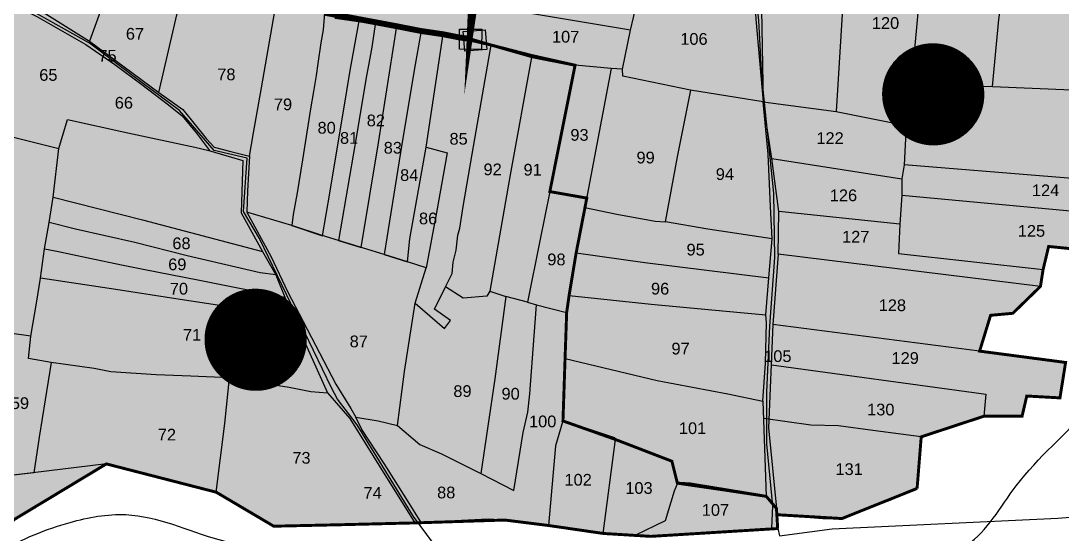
# Model space of a CAD drawing. Header units: inches. Extents: x 201585 to 225365, y 1598878 to 1613111.
# Drawn here: x 206927 to 208348, y 1603096 to 1603797 of the extents above; entities that cross this region are included whole.
import ezdxf
from ezdxf.enums import TextEntityAlignment as Align

# ---------------------------------------------------------------- set-up
doc = ezdxf.new("R2010")
doc.units = ezdxf.units.IN
doc.header["$LTSCALE"] = 15
doc.header["$MEASUREMENT"] = 0
doc.linetypes.add('DASHED2', pattern=[0.375, 0.25, -0.125])
for name, color, linetype in [('BOUNDRY STONES', 240, 'Continuous'), ('PLOTS', 7, 'Continuous'), ('PLOTS NO', 7, 'Continuous'), ('ROADS', 1, 'Continuous'), ('STREAMS', 4, 'Continuous'), ('text2', 7, 'Continuous'), ('VILLAGE BOUNDRY', 5, 'Continuous'), ('WUA13', 3, 'Continuous')]:
    doc.layers.add(name, color=color, linetype=linetype)
doc.styles.get("Standard").update_dxf_attribs({"font": 'arial.ttf'})

msp = doc.modelspace()

# ---------------------------------------------------------------- hatches: boundary and pattern name
at = {"layer": 'PLOTS NO', "true_color": 0xf7abae}
h = msp.add_hatch(dxfattribs=at)
h.set_pattern_fill('ANSI31', color=241)
h.set_pattern_definition([(45, (0, 0), (-0.08838834764831843, 0.08838834764831845), [])])
h.paths.add_polyline_path([(207569.3209221658, 1603966.506125439), (207539.5155835692, 1603771.736105983), (207440.2212138545, 1603789.803857647), (207355.4939295373, 1603802.032555222), (207206.5772009007, 1603824.590945386), (207214.8849598993, 1604017.016556788), (207214.9680797352, 1604047.702702335), (207258.5756426055, 1604100.351576108), (207280.6005624498, 1604133.81538468), (207290.9718961956, 1604158.275040308), (207354.6030460923, 1604138.468895327), (207359.7946383485, 1604237.008304009), (207336.5543009145, 1604241.440921292), (207310.2054752211, 1604316.2438819), (207314.8657854375, 1604422.561418797), (207404.0132569619, 1604419.05311094), (207396.460842287, 1604459.657371864), (207390.8407554574, 1604510.04357114), (207418.6620682073, 1604556.918997919), (207482.7321200806, 1604587.358044052), (207565.3340175356, 1604603.182940332), (207590.9409701868, 1604677.197745778), (207681.2347024239, 1604775.539266589), (207767.6705037602, 1604828.686888592), (207775.0394994743, 1604837.489108568), (207839.0879470549, 1604892.093739252), (207921.6849318186, 1604948.168974646), (207996.214624347, 1605034.676842008), (208060.5341625271, 1605026.201297831), (208080.4602298474, 1605051.81110525), (208257.2510809635, 1605036.524114638), (208238.4136810782, 1604962.679774322), (208194.2472816218, 1604898.571081426), (208169.9321499199, 1604846.476013358), (208145.6170182178, 1604794.38094529), (208066.9649805888, 1604552.070866002), (208064.7261821542, 1604545.173607615), (208025.3798819025, 1604297.92168086), (208000.1628492155, 1604139.457991034), (207972.5357341646, 1604150.488104855), (207905.6393170992, 1604167.407637652), (207868.5562970424, 1604176.786725526), (207826.8154802076, 1604183.493263937), (207806.9564216321, 1604115.276868838), (207803.5908030385, 1604095.445359185), (207786.4493006603, 1603945.470385497)])
at = {"layer": 'PLOTS NO', "true_color": 0xc7c8ca}
h = msp.add_hatch(color=9, dxfattribs=at)
h.dxf.hatch_style = 1
h.paths.add_polyline_path([(208150.3384737488, 1603158.296205856), (208047.7298861941, 1603117.122261882), (207958.9086632088, 1603122.363563744), (207958.3765627579, 1603130.981727587), (207944.4962781125, 1603147.478492516), (207840.5685677807, 1603164.45972339), (207823.1862706841, 1603165.485585998), (207815.6440886844, 1603195.469271755), (207738.7389750253, 1603225.119394608), (207666.9783593568, 1603250.520173744), (207669.8538653641, 1603335.745645466), (207672.0329928766, 1603398.611130075), (207675.3489353406, 1603421.926871503), (207685.0075359927, 1603480.323841047), (207697.0043761318, 1603541.960945568), (207699.4638188262, 1603555.029577628), (207649.0885780574, 1603563.893817986), (207683.4920645638, 1603736.556876997), (207624.2536283836, 1603748.360263034), (207568.7839067902, 1603764.178360188), (207539.653263648, 1603772.736158147), (207569.3209221658, 1603966.506125439), (207786.4493006603, 1603945.470385497), (207806.9564216321, 1604115.276868838), (207832.668516555, 1604189.583714328), (208000.1628492155, 1604139.457991034), (208067.9949541717, 1604112.376052259), (208183.5121362067, 1604075.971956713), (208303.0964627976, 1604039.531084269), (208372.1953406139, 1604031.408807027), (208430.2950861445, 1604026.465774417), (208649.7475114654, 1603958.332703755), (208671.2226050409, 1603956.396009836), (208790.7987877724, 1603935.03206667), (208931.225939996, 1603920.132643588), (208910.4437010007, 1603880.131101971), (208828.8745897964, 1603792.062318121), (208691.0346985913, 1603688.492380175), (208610.3971855162, 1603692.564124236), (208589.4170132131, 1603626.269803415), (208535.7318437361, 1603567.619781996), (208516.3425598232, 1603522.863367053), (208491.5400422112, 1603472.779202031), (208329.874595204, 1603488.921960106), (208322.307219517, 1603457.253925488), (208318.7138781325, 1603434.34123249), (208281.0358471532, 1603397.628216076), (208250.6579124455, 1603394.8628799), (208235.669244277, 1603345.910496357), (208353.0311336174, 1603330.422309554), (208345.3245499508, 1603282.021497154), (208300.0248011057, 1603284.579075022), (208293.6141743142, 1603256.891911685), (208241.5999092539, 1603256.998314348), (208155.9607295058, 1603228.783081208)])
at = {"layer": 'PLOTS NO', "true_color": 0xfeeab9}
h = msp.add_hatch(color=254, dxfattribs=at)
h.dxf.hatch_style = 1
h.paths.add_polyline_path([(207960.0748818852, 1603103.474905386), (207786.9324258785, 1603092.78478849), (207765.1743569167, 1603094.115511463), (207722.0424890828, 1603096.75345546), (207647.3991429547, 1603107.617571064), (207587.6316659919, 1603115.089410874), (207464.7420633146, 1603111.176647211), (207361.8612064087, 1603108.652050111), (207272.2260868275, 1603106.662277438), (207193.7162024951, 1603153.135958174), (207043.7582249359, 1603191.789550708), (206918.7284498582, 1603116.27544023), (206831.3207492954, 1603033.795268011), (206714.4553578004, 1602920.838437278), (206638.2632111162, 1602841.624432049), (206600.5795810365, 1602809.611922141), (206602.0601356478, 1602825.166107975), (206649.4190385736, 1602991.68977579), (206672.2325596001, 1603078.796597479), (206705.8672005108, 1603194.631557117), (206642.7368121563, 1603209.493463755), (206613.2703203064, 1603217.620604433), (206643.8774084782, 1603411.046285604), (206677.1175903502, 1603680.130239706), (206723.3252715391, 1603924.730467638), (206727.2106369816, 1603927.965504769), (206959.737115271, 1603878.535082781), (207047.6302335171, 1603861.086130115), (207147.9255554334, 1603840.436545112), (207206.5772009007, 1603824.590945386), (207341.3328474665, 1603804.17772197), (207355.4939295373, 1603802.032555222), (207410.87364078, 1603794.039595858), (207440.2212138545, 1603789.803857647), (207486.5039063067, 1603781.382189873), (207525.663483895, 1603774.256654707), (207568.7839067902, 1603764.178360188), (207624.5122950085, 1603749.788024653), (207683.4920645638, 1603736.556876997), (207649.0885780574, 1603563.893817986), (207699.4638188262, 1603555.029577628), (207697.0043761318, 1603541.960945568), (207685.0075359927, 1603480.323841047), (207675.3489353406, 1603421.926871503), (207672.0329928766, 1603398.611130075), (207669.8538653641, 1603335.745645466), (207666.9783593568, 1603250.520173744), (207738.7389750253, 1603225.119394608), (207815.6440886844, 1603195.469271755), (207823.1862706841, 1603165.485585998), (207885.1309413599, 1603156.483347903), (207944.4962781125, 1603147.478492516), (207958.3765627579, 1603130.981727587)])
at = {"layer": 'text2'}
h = msp.add_hatch(dxfattribs=at)
h.set_pattern_fill('ANSI31', color=5)
h.set_pattern_definition([(45, (17308.91186098813, -8981.839150662068), (-0.08838834764831845, 0.08838834764831845), [])])
edge = h.paths.add_edge_path()
edge.add_arc((208172.3450832058, 1603696.771503352), 69.0505029340287, 0, 360)
h.paths.add_polyline_path([(208093.6820545564, 1603665.748310992), (208251.0081118552, 1603665.748310992), (208251.0081118552, 1603727.794695712), (208093.6820545564, 1603727.794695712)], flags=9)
h = msp.add_hatch(dxfattribs=at)
h.set_pattern_fill('ANSI31', color=5)
h.set_pattern_definition([(45, (16384.07738827806, -9317.18457208993), (-0.08838834764831845, 0.08838834764831845), [])])
edge = h.paths.add_edge_path()
edge.add_arc((207247.5106104958, 1603361.426081924), 69.0505029340287, 0, 360)
h.paths.add_polyline_path([(207168.8475818464, 1603330.402889564), (207326.1736391452, 1603330.402889564), (207326.1736391452, 1603392.449274284), (207168.8475818464, 1603392.449274284)], flags=9)

# ---------------------------------------------------------------- linework, layer by layer
at = {"layer": 'BOUNDRY STONES'}
for points in [[(207525.7517540256, 1603785.860129121), (207556.1727837328, 1603785.628709792), (207555.9633441005, 1603758.097002334), (207525.5423143934, 1603758.328421663)], [(207530.9868886993, 1603782.647408974), (207560.9555526529, 1603784.768268442), (207562.847539152, 1603758.03367878), (207532.8788751985, 1603755.912819312)], [(207530.9868886993, 1603782.647408974), (207560.9555526529, 1603784.768268442), (207562.847539152, 1603758.03367878), (207532.8788751985, 1603755.912819312)]]:
    msp.add_lwpolyline(points, close=True, dxfattribs=at)
at = {"layer": 'PLOTS'}
for points in [[(207871.6104589606, 1604175.899657058), (207896.2857487283, 1604069.226502765), (207900.9598666688, 1604032.201947587), (207922.7712084225, 1603921.30530767), (207937.8070569792, 1603812.395657023), (207940.2836838376, 1603686.459469917), (208039.9198708072, 1603673.560487723), (208135.3655972403, 1603654.297718221), (208142.5571077699, 1603708.78368976), (208164.554900571, 1603947.431451182), (208054.9454012596, 1603917.359314489), (208046.355803137, 1603917.424657413), (208067.9949541717, 1604112.376052259)], [(208253.092329842, 1603707.607967071), (208261.9634258379, 1603799.121861899), (208280.5504738977, 1603931.900371491), (208281.8157583274, 1603944.187308085), (208303.0964627976, 1604039.531084269)], [(207960.0748818852, 1603103.474905386), (207962.3463797564, 1603093.729148372), (208034.6250051477, 1603103.089201907), (208342.2895295002, 1603117.520954657), (208527.1059156954, 1603132.528281396), (208637.0878642805, 1603087.626108714), (208733.8958298705, 1603055.057991563), (208797.0120160439, 1603042.640959065), (208855.6716610224, 1603033.242075605), (208861.1727958753, 1603036.681817447), (208897.3034843986, 1603140.854668342), (208923.6488811329, 1603201.830776196), (208986.9592492313, 1603270.72978525), (208992.0665323897, 1603353.254363621), (208998.6933629538, 1603439.248972629), (209012.9637636171, 1603473.756224837), (209025.1505613865, 1603505.495195333), (209058.1891374323, 1603595.765231602), (209094.5943112369, 1603670.591173208), (209153.0482379889, 1603753.072012432), (209221.0464062111, 1603858.99193077), (209316.4871477933, 1604009.583732994)], [(208666.7997045084, 1603954.00512531), (208653.2213745259, 1603875.861934867), (208632.4125372545, 1603767.404689947), (208610.3971855162, 1603692.564124236), (208589.4170132131, 1603626.269803415), (208535.7318437361, 1603567.619781996), (208516.3425598232, 1603522.863367053), (208491.5400422112, 1603472.779202031), (208329.874595204, 1603488.921960106), (208322.307219517, 1603457.253925488), (208318.7138781325, 1603434.34123249), (207960.8236051672, 1603478.539461875), (207953.2545583139, 1603382.444094182), (207947.5161161992, 1603240.982455516), (207958.3765627579, 1603130.981727587)], [(206751.859190757, 1603923.863749007), (206762.1060498232, 1603919.345984774), (206781.0217496564, 1603905.829506675), (206812.804276271, 1603880.370298189), (206847.1655109992, 1603860.784625411), (206902.2151685699, 1603834.109434834), (206951.5432281737, 1603812.865522524), (207020.5400470905, 1603769.528516944), (207115.3536405351, 1603699.396275558), (207149.0168490776, 1603845.161976522)], [(208054.9454012596, 1603917.359314489), (208039.9198708072, 1603673.560487723)], [(207759.266564662, 1603784.517214948), (207771.5934787462, 1603836.746429662), (207638.2884157463, 1603858.847279809), (207553.7618624139, 1603872.649148989)], [(207050.8264749208, 1603860.58411672), (207033.6418138893, 1603804.727106606), (207020.5400470905, 1603769.528516944)], [(206880.860965023, 1603836.824434737), (206905.3753381427, 1603825.76133171), (206948.9625040758, 1603803.250119802), (207015.7059461917, 1603764.935379423), (207055.10602908, 1603737.561616285), (207092.0359649445, 1603710.377708453), (207128.5684901589, 1603682.394788433), (207147.3450530242, 1603667.459820937), (207166.6644684375, 1603643.663561591), (207184.5395390437, 1603619.871599068)], [(207771.5934787462, 1603836.746429662), (207772.6074507473, 1603842.210710098), (207854.7644892919, 1603834.305026629), (207928.2908529789, 1603829.585596928), (207930.1362018623, 1603799.533041503), (207940.2836838376, 1603686.459469917)], [(207239.2795401395, 1603612.081125413), (207244.4378885483, 1603644.386493614), (207255.6417713443, 1603705.589301174), (207275.4879064008, 1603820.686413299)], [(207748.0731444483, 1603731.15112891), (207759.266564662, 1603784.517214948), (207671.9601242894, 1603798.93599103), (207546.6568304587, 1603820.01365274)], [(207341.6554420498, 1603808.281984385), (207339.8167458256, 1603784.888870563), (207336.4649285672, 1603767.29796279), (207332.4534259306, 1603738.799400098), (207330.1674209732, 1603722.559137659), (207326.3311300282, 1603700.444832935), (207322.5557712345, 1603676.990598738), (207311.3913080499, 1603607.143443543), (207304.1851998918, 1603562.060563467), (207298.5707595474, 1603532.670007832), (207296.8402661754, 1603517.526503161), (207338.9893708052, 1603503.490398029), (207348.7593384671, 1603561.748309865), (207361.656981986, 1603638.656423077), (207367.5309776306, 1603673.682815408), (207376.7418813737, 1603729.304762284), (207389.1489958645, 1603799.37836713)], [(207411.054336822, 1603795.271772528), (207406.0449619645, 1603761.112558167), (207401.8509638268, 1603739.103810822), (207398.1526205558, 1603719.696100094), (207385.6053321658, 1603642.626185361), (207360.5760934278, 1603496.97006235), (207391.7335180742, 1603487.558866815), (207415.0088895815, 1603630.459190031), (207440.2212138545, 1603789.803857647)], [(207473.2756108315, 1603783.34092788), (207464.0722556589, 1603729.60480429), (207445.4229759977, 1603617.380531362), (207422.8909427207, 1603478.147671279), (207454.6920011224, 1603468.040852861), (207458.1945531934, 1603499.214268725), (207480.244774516, 1603624.65550249), (207503.5779432991, 1603778.854005856)], [(207503.5779432991, 1603778.854005856), (207539.5155835692, 1603771.736105983), (207568.7839067902, 1603764.178360188), (207624.5122950085, 1603749.788024653), (207594.9557168464, 1603586.644643131), (207567.2639672242, 1603427.824330057), (207562.9979995812, 1603420.870545465), (207530.8877806808, 1603418.338238773), (207506.5327628454, 1603433.660338021), (207515.5448631255, 1603451.773883869), (207517.1885429571, 1603467.687079591), (207521.0758228061, 1603483.779561674), (207523.4136728064, 1603504.58119139), (207526.1379733942, 1603513.86892874), (207530.7960490983, 1603543.445578784), (207542.8269987904, 1603615.246238639), (207559.1678321635, 1603706.757797557), (207568.7839067902, 1603764.178360188)], [(207699.4638188262, 1603555.029577628), (207649.0885780574, 1603563.893817986), (207683.4920645638, 1603736.556876997), (207624.2536283836, 1603748.360263034)], [(207732.8211910712, 1603732.27917378), (207683.4920645638, 1603736.556876997)], [(207939.9334792442, 1603277.61734783), (207943.598941406, 1603329.250980245), (207944.6444719194, 1603385.204939358), (207943.666397228, 1603395.666664423), (207948.1674719637, 1603445.997256307), (207952.4041496889, 1603499.324855227), (207950.4197095883, 1603543.572726504), (207947.2200520275, 1603614.91679773), (207940.2836838376, 1603686.459469917), (207840.8960685241, 1603702.646020623), (207748.5575610141, 1603721.810609667), (207748.0731444483, 1603731.15112891), (207732.8211910712, 1603732.27917378), (207697.0043761318, 1603541.960945568), (207740.4821332594, 1603533.075229925), (207792.6689173525, 1603523.643731755), (207807.0821522637, 1603522.593256639), (207823.2982937476, 1603611.40272493), (207841.6744179112, 1603702.51925642)], [(208142.5571077699, 1603708.78368976), (208253.092329842, 1603707.607967071), (208610.3971855162, 1603692.564124236)], [(207115.3536405351, 1603699.396275558), (207148.0975540156, 1603675.996125362), (207179.9241812109, 1603636.274937017), (207191.067137062, 1603624.585915452), (207213.7742104199, 1603618.69641054), (207239.2795401395, 1603612.081125413), (207236.631304414, 1603565.142687787), (207235.2756346657, 1603535.753936225), (207268.5767603262, 1603474.733023922), (207290.8277909058, 1603427.487111552), (207312.2998942646, 1603386.21935392), (207356.8680667811, 1603300.981544222), (207377.2686766112, 1603267.549208257), (207384.4143033581, 1603255.839019392), (207414.7659340159, 1603250.46539411), (207441.0297817125, 1603244.15881594), (207450.6948829726, 1603318.094330273), (207465.0346882637, 1603411.499000982), (207480.4071034804, 1603459.868235872), (207454.6920011224, 1603468.040852861), (207422.8909427207, 1603478.147671279), (207360.5760934278, 1603496.97006235), (207338.3126371356, 1603503.694807506), (207296.8402661754, 1603517.526503161), (207235.2756346657, 1603535.753936225)], [(207960.8236051672, 1603478.539461875), (207961.5338900717, 1603536.884586329), (207952.2688948484, 1603609.256221936), (207940.2836838376, 1603686.459469917)], [(206913.3112547654, 1603639.365827618), (206979.0256221351, 1603622.61421494), (206990.6777707152, 1603662.435621641), (207073.2896813028, 1603644.011019442), (207164.7205862787, 1603624.4874501), (207183.5491494518, 1603620.16446262), (207229.9108217768, 1603606.455065656), (207227.7182819755, 1603534.969203419), (207256.6763767547, 1603481.882371678), (207275.1034161577, 1603450.155943103), (207287.5664084575, 1603419.718422564), (207299.0583658644, 1603392.52153215), (207345.60405744, 1603289.067890732), (207375.9404051314, 1603253.832097754), (207417.964762659, 1603186.382095432), (207464.7420633146, 1603111.176647211), (207361.8612064087, 1603108.652050111), (207272.2260868275, 1603106.662277438), (207193.7162024951, 1603153.135958174), (207043.7582249359, 1603191.789550708)], [(207193.7162024951, 1603153.135958174), (207205.4346339015, 1603247.138677339), (207211.6985659515, 1603309.385559879), (207159.119940798, 1603311.497009881), (207111.5756395321, 1603313.406291737), (207049.8030430288, 1603317.463620968), (207026.9410223285, 1603322.180969879), (206968.5782216094, 1603330.329339223), (206937.3238928087, 1603335.961000718), (206940.8252682609, 1603366.46634157), (206852.6674259079, 1603378.686302332), (206843.7492352236, 1603379.922493434), (206861.4299851955, 1603507.475830061), (206879.5884275129, 1603645.860869449)], [(208135.3655972403, 1603654.297718221), (208132.6280307234, 1603600.362268603), (208129.57615877, 1603581.492742415), (208129.4048086573, 1603558.968060127), (208126.9224698898, 1603519.384789964), (208125.1565724089, 1603479.275737463), (208322.307219517, 1603457.253925488)], [(206940.8252682609, 1603366.46634157), (206948.4312045713, 1603411.537877564), (206954.0476530503, 1603445.751733935), (206959.3390718098, 1603485.813578383), (206965.6443516247, 1603521.508706592), (206971.1340242675, 1603556.28429486), (206979.0256221351, 1603622.61421494)], [(207480.244774516, 1603624.65550249), (207509.1483908627, 1603617.077839989), (207494.243578728, 1603535.220689171), (207480.4071034804, 1603459.868235872)], [(207952.2688948484, 1603609.256221936), (208129.57615877, 1603581.492742415)], [(208535.7318437361, 1603567.619781996), (208132.6280307234, 1603600.362268603)], [(207649.0885780574, 1603563.893817986), (207635.2401685786, 1603496.687458829), (207618.5126317438, 1603412.971589501), (207588.9262411195, 1603420.727075325)], [(206971.1340242675, 1603556.28429486), (207093.239903141, 1603525.258816479), (207256.6763767547, 1603481.882371678)], [(208129.4048086573, 1603558.968060127), (208516.3425598232, 1603522.863367053)], [(207672.0329928766, 1603398.611130075), (207675.3489353406, 1603421.926871503), (207685.0075359927, 1603480.323841047), (207697.0043761318, 1603541.960945568)], [(208126.9224698898, 1603519.384789964), (207961.5338900717, 1603536.884586329)], [(207275.1034161577, 1603450.155943103), (207253.6153847242, 1603452.972618459), (207153.9636613865, 1603476.295333817), (207082.6314981342, 1603494.378776133), (207001.7577744376, 1603512.553551221), (206965.6443516247, 1603521.508706592)], [(207952.4041496889, 1603499.324855227), (207864.8806949727, 1603512.503183691), (207807.0821522637, 1603522.593256639)], [(206959.3390718098, 1603485.813578383), (206976.0549617668, 1603482.518478994), (207018.961665447, 1603473.513273216), (207066.7121171464, 1603463.491467609), (207094.0563365975, 1603457.752496728), (207171.0094953117, 1603442.886687368), (207287.5664084575, 1603419.718422564)], [(207685.0075359927, 1603480.323841047), (207778.6989258247, 1603467.214022268), (207948.1674719637, 1603445.997256307)], [(207299.0583658644, 1603392.52153215), (207216.2564134942, 1603405.419529694), (207144.6360531404, 1603416.49377896), (207056.7766840292, 1603430.078973855), (206954.0476530503, 1603445.751733935)], [(207465.0346882637, 1603411.499000982), (207505.1493003643, 1603376.950106793), (207513.2711505488, 1603387.600744788), (207491.6512331885, 1603403.387499769), (207506.5327628454, 1603433.660338021)], [(208318.7138781325, 1603434.34123249), (208281.0358471532, 1603397.628216076), (208250.6579124455, 1603394.8628799), (208235.669244277, 1603345.910496357), (207953.2545583139, 1603382.444094182)], [(207567.2639672242, 1603427.824330057), (207588.9262411195, 1603420.727075325), (207574.1344042339, 1603308.059952032), (207554.9654061353, 1603178.745621927), (207599.7139375797, 1603155.436794988), (207612.7757920088, 1603234.902235043), (207619.1264309692, 1603262.591672284), (207621.6010697994, 1603287.563768689), (207627.5679124879, 1603366.813103462), (207630.7600969591, 1603409.210483285), (207672.0329928766, 1603398.611130075), (207669.8538653641, 1603335.745645466), (207795.6529521119, 1603305.680899515), (207891.7961666912, 1603287.358698476), (207939.9334792442, 1603277.61734783), (207942.6447586029, 1603200.28700688), (207944.4962781125, 1603147.478492516), (207885.1309413599, 1603156.483347903), (207840.5685677807, 1603164.45972339), (207823.1862706841, 1603165.485585998), (207818.914057502, 1603154.594316882), (207806.6781709188, 1603113.818398183), (207765.1743569167, 1603094.115511463), (207722.0424890828, 1603096.75345546), (207738.7389750253, 1603225.119394608), (207737.621814482, 1603227.403435681), (207702.5033563268, 1603239.16185488), (207666.9783593568, 1603250.520173744), (207661.4962005173, 1603231.984797878), (207656.9074141426, 1603216.683584377), (207647.3991429547, 1603107.617571064), (207587.6316659919, 1603115.089410874), (207564.9219611411, 1603116.064861146), (207464.7420633146, 1603111.176647211)], [(207675.3489353406, 1603421.926871503), (207787.4620343727, 1603410.006337351), (207889.8978284623, 1603400.651004078), (207943.666397228, 1603395.666664423)], [(207618.5126317438, 1603412.971589501), (207630.7600969591, 1603409.210483285)], [(206968.5782216094, 1603330.329339223), (206951.8463545709, 1603228.34526531), (206944.591603431, 1603179.580481751), (206881.1262258112, 1603172.170630771), (206888.3424853676, 1603222.642101496), (206897.0773976369, 1603289.924965807), (206907.6613152673, 1603371.06334841), (206852.6674259079, 1603378.686302332), (206848.5076695592, 1603355.493991071), (206839.4902039149, 1603300.830521144), (206820.3903719214, 1603181.049948432)], [(207951.6343139473, 1603327.007973966), (208237.7900291184, 1603288.110808248), (208244.1917428647, 1603287.222553001), (208241.5999092539, 1603256.998314348), (208293.6141743142, 1603256.891911685), (208300.0248011057, 1603284.579075022), (208345.3245499508, 1603282.021497154), (208353.0311336174, 1603330.422309554), (208235.669244277, 1603345.910496357)], [(207211.6985659515, 1603309.385559879), (207293.4700006849, 1603296.720707135), (207322.8653420226, 1603290.569509107), (207345.60405744, 1603289.067890732)], [(207473.2162192582, 1603111.590138221), (207454.9542150891, 1603142.003739589), (207423.0886945487, 1603192.428131585), (207392.331243012, 1603238.749050304), (207384.4143033581, 1603255.839019392)], [(207958.9086632088, 1603122.363563744), (208021.6259577209, 1603117.097913381), (208047.7298861941, 1603117.122261882), (208113.7304290782, 1603142.045094167), (208150.3384737488, 1603158.296205856), (208153.4003210104, 1603201.647096375), (208155.9607295058, 1603228.783081208), (208090.1344489017, 1603237.259228737), (208043.2375146372, 1603243.737837684), (208005.306185732, 1603244.945420296), (207940.7591247777, 1603254.068520077)], [(208241.5999092539, 1603256.998314348), (208155.9607295058, 1603228.783081208)], [(207441.0297817125, 1603244.15881594), (207471.6517578348, 1603218.513083669), (207501.3923357553, 1603205.622256095), (207554.9654061353, 1603178.745621927)], [(207823.1862706841, 1603165.485585998), (207815.6440886844, 1603195.469271755), (207738.7389750253, 1603225.119394608)], [(206339.1443316453, 1602734.476572188), (206395.4114109243, 1602722.382211037), (206478.4068464815, 1602756.363067852), (206537.2785694769, 1602780.466942675), (206600.5795810365, 1602809.611922141), (206638.2632111162, 1602841.624432049), (206714.4553578004, 1602920.838437278), (206776.5619097612, 1602982.274362283), (206807.8931271156, 1603011.752939795), (206831.3207492954, 1603033.795268011), (206870.6433080276, 1603069.524981471), (206918.7284498582, 1603116.27544023), (207043.7582249359, 1603191.789550708), (206943.2592512237, 1603179.41644692), (206881.1262258112, 1603172.170630771), (206820.3903719214, 1603181.049948432), (206776.0871690037, 1603187.215226585), (206707.9343007843, 1603198.43431875), (206705.8672005108, 1603194.631557117), (206642.7368121563, 1603209.493463755)], [(207647.3991429547, 1603107.617571064), (207722.0424890828, 1603096.75345546)]]:
    msp.add_lwpolyline(points, dxfattribs=at)
at = {"layer": 'PLOTS', "const_width": 3}
msp.add_lwpolyline([(207765.1743569167, 1603094.115511463), (207786.9324258785, 1603092.78478849), (207865.7197227486, 1603097.649253468), (207960.0748818852, 1603103.474905386), (207958.3765627579, 1603130.981727587), (207944.4962781125, 1603147.478492516)], dxfattribs=at)
at = {"layer": 'ROADS'}
for points in [[(207864.7105014627, 1604193.195958917), (207877.7109580153, 1604137.725635198), (207895.0067397526, 1604063.467943766), (207896.5521124276, 1604039.453331862), (207910.1454776601, 1603968.267840903), (207925.7740977916, 1603878.030589386), (207933.6487788524, 1603797.61835859), (207937.7751015251, 1603721.06939254), (207954.416644688, 1603561.60213415), (207955.7556224758, 1603473.63856929), (207949.0448916744, 1603379.98584716), (207944.8482832673, 1603290.294046101), (207944.5877242794, 1603219.259846226), (207953.1766443303, 1603134.351129957), (207951.6171360738, 1603104.034361561)], [(207499.2206241031, 1603070.786702332), (207462.8177384592, 1603119.832512775), (207386.1741244989, 1603245.256199388), (207359.0313712288, 1603280.045842593), (207351.0208294019, 1603295.657620023), (207252.6892538342, 1603499.678125122), (207230.8128418952, 1603536.670518524), (207236.0089888855, 1603609.623346991), (207190.8374223138, 1603620.211020262), (207143.4309120227, 1603674.810470981), (207094.5891010214, 1603711.186651471), (207020.6050881987, 1603766.631998138), (206941.2908335205, 1603811.126120447), (206838.6990246582, 1603861.943243868), (206756.805419384, 1603915.098556408), (206690.3002988286, 1604002.153130153)]]:
    msp.add_lwpolyline(points, dxfattribs=at)
at = {"layer": 'STREAMS'}
msp.add_spline([(209062.2475740061, 1604022.341964542), (209053.268163678, 1603971.245858981), (209041.9879863184, 1603933.902684664), (209028.0451408005, 1603907.911467905), (209017.4104653479, 1603829.906439925), (208982.8053250829, 1603787.130699171), (208963.7935595597, 1603714.372548791), (208917.7758204254, 1603673.440317818), (208850.5639151239, 1603619.494113386), (208770.0747298047, 1603553.352070309), (208701.151748921, 1603505.567317719), (208653.3026691545, 1603454.987199464), (208602.3531111808, 1603359.923384728), (208573.7199991438, 1603293.386861327), (208537.828404644, 1603197.041738432), (208515.4745982387, 1603147.146032413), (208488.5859687911, 1603078.839546674), (208454.0944120867, 1603050.994835598), (208378.2804251596, 1603021.707781472), (208313.086872844, 1603002.001725228), (208233.0252962496, 1602992.070620803), (208148.4554895883, 1602967.241917724), (208079.0875600862, 1602937.398401212), (207983.1453091037, 1602919.682977496), (207854.52947929, 1602882.014139958), (207797.1193180772, 1602845.560317236), (207791.1175109023, 1602749.866176563), (207818.4285396553, 1602635.857468323), (207834.7203403091, 1602582.154393478), (207810.5419410322, 1602523.489109119), (207770.6165612275, 1602474.605405253), (207736.2987206088, 1602469.596393416), (207690.8956690439, 1602509.467390365), (207593.0661658234, 1602510.003572341), (207528.8918786156, 1602508.735068292), (207470.7163451537, 1602487.218961653), (207411.4851524191, 1602326.932069545), (207373.9960661174, 1602251.679457038), (207331.3002573458, 1602185.249882732), (207301.5477258901, 1602087.101395849), (207293.9217011758, 1602008.986556639), (207299.7667828646, 1601968.538125417), (207302.7586390759, 1601900.278441068), (207278.1994006205, 1601791.550268725), (207301.215238773, 1601697.392076252), (207324.5183765718, 1601641.000612697), (207377.5877354004, 1601555.83536702), (207414.0412731685, 1601494.952121899), (207436.5189061932, 1601445.593704865), (207466.9469649171, 1601401.444911144), (207485.0500619549, 1601354.754824105), (207507.5678495277, 1601310.666176653), (207518.7955035151, 1601273.298375872), (207546.6669376346, 1601239.709181038)], degree=3, dxfattribs=at)
msp.add_open_spline([(205448.3270351906, 1602190.726464207), (205452.0027348263, 1602194.719750821), (205463.5319062099, 1602208.65276455), (205452.3104573193, 1602246.696244447), (205484.7560526112, 1602301.129298939), (205559.3697628123, 1602300.705448553), (205635.8598871306, 1602290.3207477), (205719.4646195556, 1602311.325438209), (205783.5910651178, 1602362.783539998), (205859.2756241425, 1602377.004148165), (205920.7901906876, 1602408.325843245), (205960.5235169108, 1602478.818093646), (205994.3229484371, 1602537.991405265), (206044.9957602834, 1602604.035586924), (206131.8455239866, 1602631.727133951), (206231.330363171, 1602654.232553376), (206360.3271246383, 1602676.188203039), (206488.9577635803, 1602698.045351088), (206607.3797664412, 1602760.542587584), (206696.7277872088, 1602856.967346821), (206786.954184417, 1602961.65224581), (206881.3915516448, 1603070.862962767), (206985.0221811951, 1603112.09101018), (207089.2821893083, 1603132.201563128), (207213.8697682898, 1603071.971752587), (207361.9124842743, 1603067.538537239), (207523.409172809, 1603084.413465916), (207656.3286518122, 1603085.533729807), (207769.0645143819, 1603034.806590768), (207854.4829238972, 1603086.08322522), (207959.6004734125, 1603064.790914687), (208082.6064995837, 1603067.732734897), (208222.3671876871, 1603053.953999596), (208288.7149779451, 1603180.323107638), (208409.5791056469, 1603276.799739902), (208495.8059894142, 1603455.498856743), (208631.1210638128, 1603634.19407012), (208811.6194437464, 1603720.93843937), (208886.6306349047, 1603841.013470472), (208958.9820130529, 1603908.286300385), (208965.7125292119, 1603963.620438449), (208969.555855103, 1603995.217885131)], degree=3, knots=[333.1295536597738, 333.1295536597738, 333.1295536597738, 333.1295536597738, 372.4538094970461, 467.5071482613255, 599.4052916204869, 786.9887876690644, 975.9527133204247, 1197.515018846745, 1412.322573518049, 1583.136286596054, 1775.938495657239, 1908.10944465004, 2183.816928580964, 2299.158117184347, 2525.395718640223, 2841.553805291215, 3082.627636213262, 3513.692638503636, 3824.000790289451, 4073.876202550692, 4501.317874829389, 4880.693028215321, 5138.76332354254, 5333.031684294827, 5664.060903555099, 6140.364685763927, 6437.295502727653, 6893.146746525593, 7151.617955626226, 7284.482061294932, 7604.742426270531, 7909.640969246461, 8261.36190799485, 8524.583983729191, 8893.318894118625, 9433.773009351056, 9995.419481362638, 10564.19140752127, 10882.40373175972, 11056.52059233005, 11288.29881827751, 11288.29881827751, 11288.29881827751, 11288.29881827751], dxfattribs=at)
at = {"layer": 'VILLAGE BOUNDRY', "linetype": 'DASHED2', "ltscale": 8, "const_width": 8}
msp.add_lwpolyline([(207341.6554420498, 1603808.281984385), (207389.1489958645, 1603799.37836713), (207411.054336822, 1603795.271772528), (207440.2212138545, 1603789.803857647), (207473.2756108315, 1603783.34092788), (207503.5779432991, 1603778.854005856), (207524.2788752733, 1603774.753926943), (207539.6436112628, 1603772.498684753), (207542.741668957, 1603848.718837826), (207539.5197119022, 1603771.834618672), (207546.6568304587, 1603820.01365274)], dxfattribs=at)
at = {"layer": 'WUA13', "color": 17, "const_width": 4}
for points in [[(207569.3209221658, 1603966.506125439), (207539.5155835692, 1603771.736105983), (207440.2212138545, 1603789.803857647), (207355.4939295373, 1603802.032555222)], [(208150.3384737488, 1603158.296205856), (208047.7298861941, 1603117.122261882), (207958.9086632088, 1603122.363563744), (207958.3765627579, 1603130.981727587), (207944.4962781125, 1603147.478492516), (207840.5685677807, 1603164.45972339), (207823.1862706841, 1603165.485585998), (207815.6440886844, 1603195.469271755), (207738.7389750253, 1603225.119394608), (207666.9783593568, 1603250.520173744), (207669.8538653641, 1603335.745645466), (207672.0329928766, 1603398.611130075), (207675.3489353406, 1603421.926871503), (207685.0075359927, 1603480.323841047), (207697.0043761318, 1603541.960945568), (207699.4638188262, 1603555.029577628), (207649.0885780574, 1603563.893817986), (207683.4920645638, 1603736.556876997), (207624.2536283836, 1603748.360263034), (207568.7839067902, 1603764.178360188), (207539.653263648, 1603772.736158147), (207569.3209221658, 1603966.506125439)], [(207355.4939295373, 1603802.032555222), (207410.87364078, 1603794.039595858), (207440.2212138545, 1603789.803857647), (207486.5039063067, 1603781.382189873), (207525.663483895, 1603774.256654707), (207568.7839067902, 1603764.178360188), (207624.5122950085, 1603749.788024653), (207683.4920645638, 1603736.556876997), (207649.0885780574, 1603563.893817986), (207699.4638188262, 1603555.029577628), (207697.0043761318, 1603541.960945568), (207685.0075359927, 1603480.323841047), (207675.3489353406, 1603421.926871503), (207672.0329928766, 1603398.611130075), (207669.8538653641, 1603335.745645466), (207666.9783593568, 1603250.520173744), (207738.7389750253, 1603225.119394608), (207815.6440886844, 1603195.469271755), (207823.1862706841, 1603165.485585998), (207885.1309413599, 1603156.483347903), (207944.4962781125, 1603147.478492516), (207958.3765627579, 1603130.981727587), (207960.0748818852, 1603103.474905386)], [(208491.5400422112, 1603472.779202031), (208329.874595204, 1603488.921960106), (208322.307219517, 1603457.253925488), (208318.7138781325, 1603434.34123249), (208281.0358471532, 1603397.628216076), (208250.6579124455, 1603394.8628799), (208235.669244277, 1603345.910496357), (208353.0311336174, 1603330.422309554), (208345.3245499508, 1603282.021497154), (208300.0248011057, 1603284.579075022), (208293.6141743142, 1603256.891911685), (208241.5999092539, 1603256.998314348), (208155.9607295058, 1603228.783081208), (208150.3384737488, 1603158.296205856)], [(207960.0748818852, 1603103.474905386), (207786.9324258785, 1603092.78478849), (207765.1743569167, 1603094.115511463), (207722.0424890828, 1603096.75345546), (207647.3991429547, 1603107.617571064), (207587.6316659919, 1603115.089410874), (207464.7420633146, 1603111.176647211), (207361.8612064087, 1603108.652050111), (207272.2260868275, 1603106.662277438), (207193.7162024951, 1603153.135958174), (207043.7582249359, 1603191.789550708), (206918.7284498582, 1603116.27544023), (206831.3207492954, 1603033.795268011)]]:
    msp.add_lwpolyline(points, dxfattribs=at)

# ---------------------------------------------------------------- texts
at = {"layer": 'PLOTS NO'}
for s, p in [('120', (208107.2384787987, 1603794.260664179)), ('67', (207082.8319270844, 1603779.502125914)), ('107', (207670.6160167831, 1603775.477377102)), ('106', (207845.74733117, 1603772.509328484)), ('75', (207045.3168996954, 1603749.51748185)), ('65', (206964.6213284481, 1603723.289674312)), ('78', (207207.583212155, 1603724.052452282)), ('66', (207067.7027552974, 1603685.258736688)), ('79', (207284.8643652708, 1603683.080156285)), ('80', (207344.4324432442, 1603651.127194757)), ('82', (207411.59391068, 1603661.116215933)), ('81', (207375.0400595774, 1603637.163654199)), ('93', (207689.5294355719, 1603641.380549117)), ('122', (208031.5606979778, 1603636.982057761)), ('83', (207434.749447219, 1603623.786434057)), ('85', (207524.5441194981, 1603636.038606283)), ('99', (207779.7992329861, 1603610.402926915)), ('92', (207570.9876041659, 1603594.227985736)), ('84', (207457.0967659347, 1603586.462784948)), ('91', (207625.5931821786, 1603593.812589335)), ('94', (207887.9950759257, 1603587.744039641)), ('126', (208049.8126586762, 1603558.78315481)), ('124', (208325.6915921238, 1603565.68135142)), ('86', (207482.8956906429, 1603527.18595154)), ('125', (208306.4446560713, 1603510.210715278)), ('127', (208066.5703728231, 1603502.220706769)), ('68', (207146.2764645726, 1603493.218865613)), ('95', (207848.087823099, 1603484.608632157)), ('98', (207658.0912603336, 1603471.165709573)), ('69', (207140.5909434829, 1603464.457949316)), ('70', (207142.8225781873, 1603431.167186921)), ('96', (207799.5933892345, 1603431.221827999)), ('128', (208116.603713681, 1603408.599723124)), ('71', (207160.7368873984, 1603368.106604293)), ('87', (207388.2780247013, 1603359.201723408)), ('97', (207827.5111808834, 1603349.333826347)), ('105', (207960.2663273847, 1603339.057258493)), ('129', (208134.0616256093, 1603336.491902509)), ('89', (207529.7951468735, 1603291.268248865)), ('90', (207595.5454047943, 1603287.64978519)), ('59', (206925.8356726808, 1603274.794415761)), ('130', (208100.7669965088, 1603266.097456482)), ('100', (207639.3118998003, 1603249.842389642)), ('101', (207843.8908452349, 1603240.58938902)), ('72', (207126.4026271654, 1603231.796320313)), ('73', (207310.0421484459, 1603200.105294753)), ('131', (208057.5865249054, 1603184.636156762)), ('102', (207687.6789395239, 1603170.10344947)), ('103', (207770.72929364, 1603158.88343491)), ('74', (207407.1488337788, 1603152.104584578)), ('88', (207507.6384667836, 1603152.742642728)), ('107', (207875.0671485292, 1603128.88297564))]:
    msp.add_text(s, height=16, dxfattribs=at).set_placement(p, align=Align.MIDDLE_CENTER)
at = {"layer": 'PLOTS NO', "color": 1}
for s, p in [('TC11', (208172.3450832058, 1603696.771503352)), ('TC12', (207247.5106104958, 1603361.426081924))]:
    msp.add_text(s, height=40, dxfattribs=at).set_placement(p, align=Align.MIDDLE_CENTER)

doc.saveas('drawing.dxf')
